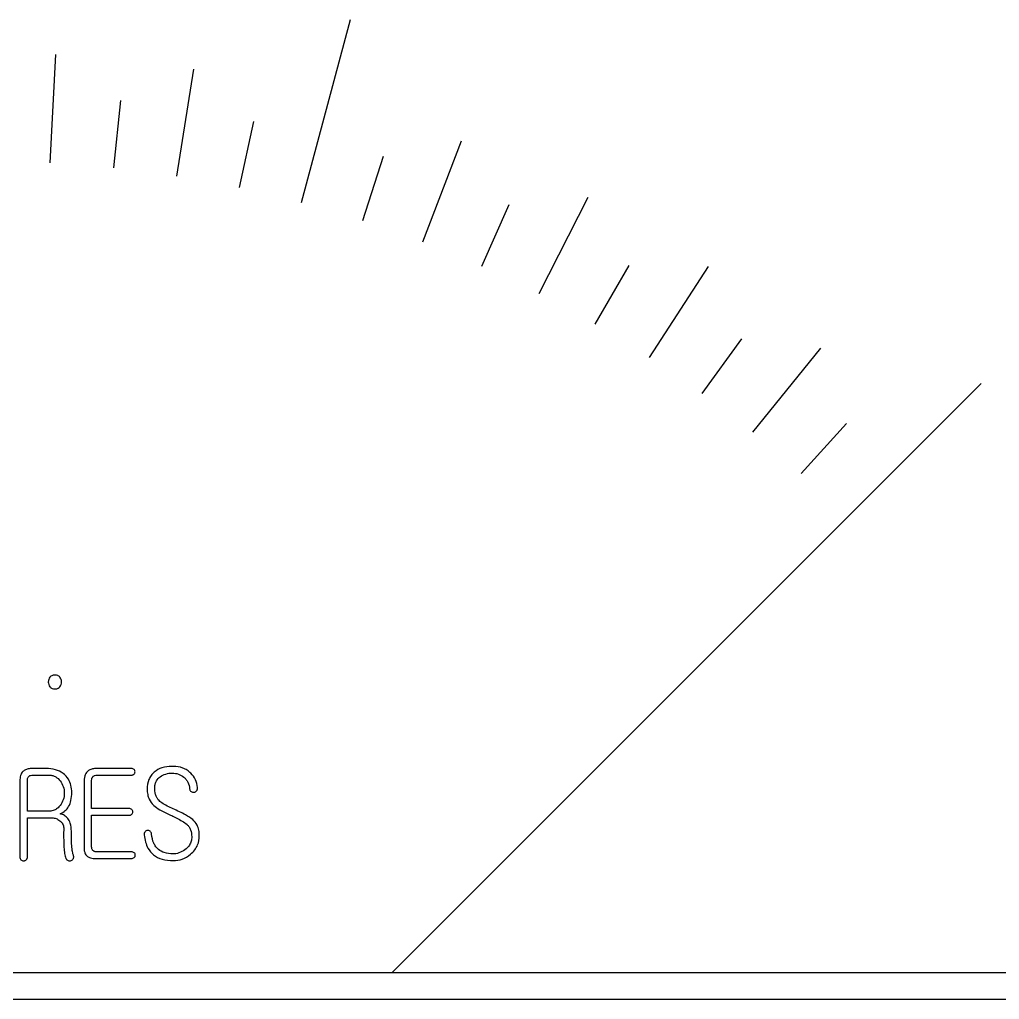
# Model space of a CAD drawing. Extents: x 109308 to 114204, y 60901 to 64142.
# Drawn here: x 112080.36 to 112116.58, y 62865.4 to 62901.63 of the extents above; entities that cross this region are included whole.
import ezdxf

# ---------------------------------------------------------------- set-up
doc = ezdxf.new("R2010")
doc.units = 0
doc.header["$LTSCALE"] = 10
doc.header["$MEASUREMENT"] = 0
doc.layers.get('0').update_dxf_attribs({"linetype": 'CONTINUOUS'})
doc.layers.add('가시적인_것_ISO_', color=3, linetype='CONTINUOUS')

# ---------------------------------------------------------------- blocks, each defined once
blk = doc.blocks.new('44Q1XC')
at = {"layer": '가시적인_것_ISO_'}
for p, q in [((17112.578, 5808.058), (17114.39, 5814.819)), ((17103.286, 5809.53), (17103.495, 5813.524)), ((17107.97, 5809.037), (17108.596, 5812.988)), ((17105.635, 5809.345), (17105.896, 5811.831)), ((17110.287, 5808.608), (17110.807, 5811.053)), ((17117.057, 5806.602), (17118.491, 5810.337)), ((17114.837, 5807.389), (17115.609, 5809.766)), ((17121.36, 5804.687), (17123.176, 5808.251)), ((17119.234, 5805.701), (17120.251, 5807.985)), ((17123.431, 5803.562), (17124.681, 5805.727)), ((17125.44, 5802.331), (17127.618, 5805.686)), ((17127.381, 5800.997), (17128.851, 5803.02)), ((17129.25, 5799.563), (17131.768, 5802.671)), ((17115.931, 5779.591), (17137.7, 5801.361)), ((17131.042, 5798.033), (17132.715, 5799.891)), ((17103.14, 5787.131), (17102.677, 5787.131)), ((17106.282, 5787.131), (17105.044, 5787.131)), ((17107.837, 5787.208), (17107.782, 5787.208)), ((17102.664, 5786.882), (17103.258, 5786.882)), ((17105.012, 5786.882), (17106.282, 5786.882)), ((17102.165, 5786.664), (17102.165, 5783.872)), ((17102.446, 5785.554), (17102.446, 5786.692)), ((17104.536, 5786.619), (17104.536, 5784.234)), ((17104.817, 5785.649), (17104.817, 5786.692)), ((17106.205, 5785.649), (17104.817, 5785.649)), ((17103.258, 5785.554), (17102.446, 5785.554)), ((17102.446, 5783.872), (17102.446, 5785.304)), ((17102.446, 5785.304), (17103.367, 5785.304)), ((17104.817, 5784.239), (17104.817, 5785.399)), ((17104.817, 5785.399), (17106.205, 5785.399)), ((17107.732, 5785.408), (17107.778, 5785.386)), ((17103.788, 5784.901), (17103.784, 5784.71)), ((17106.282, 5784.048), (17104.999, 5784.048)), ((17104.985, 5783.799), (17106.282, 5783.799)), ((17051.681, 5779.591), (17150.181, 5779.591)), ((17154.931, 5778.591), (17046.931, 5778.591))]:
    blk.add_line(p, q, dxfattribs=at)
for points, knots in [([(17103.276, 5790.508), (17103.256, 5790.484), (17103.241, 5790.456), (17103.221, 5790.394), (17103.217, 5790.361), (17103.217, 5790.327)], [-0.01958775, -0.01958775, -0.01958775, -0.01958775, -0.01015055, -0.01015055, 0, 0, 0, 0]), ([(17103.462, 5790.585), (17103.441, 5790.585), (17103.42, 5790.583), (17103.38, 5790.575), (17103.362, 5790.569), (17103.318, 5790.548), (17103.295, 5790.53), (17103.276, 5790.508)], [-0.02091591, -0.02091591, -0.02091591, -0.02091591, -0.01461309, -0.01461309, -0.00880844, -0.00880844, 0, 0, 0, 0]), ([(17103.643, 5790.508), (17103.633, 5790.521), (17103.621, 5790.532), (17103.594, 5790.552), (17103.58, 5790.56), (17103.532, 5790.58), (17103.497, 5790.585), (17103.462, 5790.585)], [-0.02047501, -0.02047501, -0.02047501, -0.02047501, -0.01550345, -0.01550345, -0.01056054, -0.01056054, 0, 0, 0, 0]), ([(17103.707, 5790.327), (17103.707, 5790.361), (17103.702, 5790.394), (17103.68, 5790.457), (17103.664, 5790.484), (17103.643, 5790.508)], [-0.01981745, -0.01981745, -0.01981745, -0.01981745, -0.00962268, -0.00962268, 0, 0, 0, 0]), ([(17103.217, 5790.327), (17103.217, 5790.295), (17103.221, 5790.264), (17103.242, 5790.205), (17103.257, 5790.178), (17103.276, 5790.154)], [-0.01873777, -0.01873777, -0.01873777, -0.01873777, -0.00922327, -0.00922327, 0, 0, 0, 0]), ([(17103.276, 5790.154), (17103.287, 5790.141), (17103.3, 5790.128), (17103.329, 5790.107), (17103.344, 5790.098), (17103.393, 5790.078), (17103.427, 5790.073), (17103.462, 5790.073)], [-0.02112339, -0.02112339, -0.02112339, -0.02112339, -0.01572684, -0.01572684, -0.01044157, -0.01044157, 0, 0, 0, 0]), ([(17103.462, 5790.073), (17103.484, 5790.073), (17103.506, 5790.075), (17103.546, 5790.085), (17103.565, 5790.092), (17103.606, 5790.115), (17103.626, 5790.133), (17103.643, 5790.154)], [-0.02078042, -0.02078042, -0.02078042, -0.02078042, -0.01421578, -0.01421578, -0.00820809, -0.00820809, 0, 0, 0, 0]), ([(17103.643, 5790.154), (17103.664, 5790.178), (17103.68, 5790.204), (17103.702, 5790.264), (17103.707, 5790.295), (17103.707, 5790.327)], [-0.01895806, -0.01895806, -0.01895806, -0.01895806, -0.00955613, -0.00955613, 0, 0, 0, 0]), ([(17102.677, 5787.131), (17102.621, 5787.131), (17102.562, 5787.128), (17102.461, 5787.111), (17102.415, 5787.099), (17102.338, 5787.064), (17102.306, 5787.044), (17102.278, 5787.018)], [-0.04224248, -0.04224248, -0.04224248, -0.04224248, -0.02526346, -0.02526346, -0.01140626, -0.01140626, 0, 0, 0, 0]), ([(17103.761, 5786.95), (17103.676, 5787.012), (17103.582, 5787.056), (17103.37, 5787.118), (17103.255, 5787.131), (17103.14, 5787.131)], [-0.06611103, -0.06611103, -0.06611103, -0.06611103, -0.03454931, -0.03454931, 0, 0, 0, 0]), ([(17105.044, 5787.131), (17104.991, 5787.131), (17104.937, 5787.128), (17104.841, 5787.111), (17104.797, 5787.099), (17104.721, 5787.064), (17104.687, 5787.042), (17104.659, 5787.013)], [-0.04123546, -0.04123546, -0.04123546, -0.04123546, -0.0253322, -0.0253322, -0.01206319, -0.01206319, 0, 0, 0, 0]), ([(17106.386, 5787.095), (17106.372, 5787.107), (17106.357, 5787.116), (17106.321, 5787.129), (17106.301, 5787.131), (17106.282, 5787.131)], [-0.01138476, -0.01138476, -0.01138476, -0.01138476, -0.00589661, -0.00589661, 0, 0, 0, 0]), ([(17106.422, 5787.009), (17106.422, 5787.025), (17106.419, 5787.041), (17106.407, 5787.07), (17106.397, 5787.084), (17106.386, 5787.095)], [-0.009711176, -0.009711176, -0.009711176, -0.009711176, -0.004887734, -0.004887734, 0, 0, 0, 0]), ([(17107.782, 5787.208), (17107.658, 5787.208), (17107.534, 5787.193), (17107.312, 5787.119), (17107.217, 5787.067), (17107.134, 5786.995)], [-0.07016496, -0.07016496, -0.07016496, -0.07016496, -0.03293737, -0.03293737, 0, 0, 0, 0]), ([(17108.48, 5786.954), (17108.438, 5786.996), (17108.393, 5787.033), (17108.295, 5787.097), (17108.244, 5787.124), (17108.077, 5787.189), (17107.958, 5787.208), (17107.837, 5787.208)], [-0.07147977, -0.07147977, -0.07147977, -0.07147977, -0.05375878, -0.05375878, -0.03643392, -0.03643392, 0, 0, 0, 0]), ([(17102.278, 5787.018), (17102.259, 5786.999), (17102.243, 5786.978), (17102.214, 5786.93), (17102.202, 5786.903), (17102.172, 5786.808), (17102.165, 5786.734), (17102.165, 5786.664)], [-0.03779299, -0.03779299, -0.03779299, -0.03779299, -0.02973433, -0.02973433, -0.02098843, -0.02098843, 0, 0, 0, 0]), ([(17102.446, 5786.692), (17102.446, 5786.713), (17102.448, 5786.735), (17102.455, 5786.773), (17102.46, 5786.79), (17102.474, 5786.817), (17102.482, 5786.828), (17102.492, 5786.837)], [-0.01556032, -0.01556032, -0.01556032, -0.01556032, -0.00912949, -0.00912949, -0.00393774, -0.00393774, 0, 0, 0, 0]), ([(17102.492, 5786.837), (17102.5, 5786.845), (17102.51, 5786.851), (17102.533, 5786.863), (17102.546, 5786.867), (17102.593, 5786.879), (17102.63, 5786.882), (17102.664, 5786.882)], [-0.01786474, -0.01786474, -0.01786474, -0.01786474, -0.01430709, -0.01430709, -0.0102244, -0.0102244, 0, 0, 0, 0]), ([(17103.258, 5786.882), (17103.299, 5786.882), (17103.34, 5786.877), (17103.419, 5786.856), (17103.456, 5786.841), (17103.555, 5786.783), (17103.608, 5786.732), (17103.652, 5786.673)], [-0.04660547, -0.04660547, -0.04660547, -0.04660547, -0.03417312, -0.03417312, -0.02203128, -0.02203128, 0, 0, 0, 0]), ([(17104.083, 5786.238), (17104.083, 5786.329), (17104.074, 5786.42), (17104.033, 5786.588), (17104.003, 5786.663), (17103.909, 5786.819), (17103.842, 5786.891), (17103.761, 5786.95)], [-0.0817917, -0.0817917, -0.0817917, -0.0817917, -0.05457237, -0.05457237, -0.03008789, -0.03008789, 0, 0, 0, 0]), ([(17104.659, 5787.013), (17104.638, 5786.992), (17104.62, 5786.969), (17104.589, 5786.915), (17104.576, 5786.885), (17104.544, 5786.779), (17104.536, 5786.697), (17104.536, 5786.619)], [-0.04195215, -0.04195215, -0.04195215, -0.04195215, -0.03304548, -0.03304548, -0.02333378, -0.02333378, 0, 0, 0, 0]), ([(17104.817, 5786.692), (17104.817, 5786.72), (17104.821, 5786.748), (17104.838, 5786.794), (17104.849, 5786.812), (17104.863, 5786.828)], [-0.014738, -0.014738, -0.014738, -0.014738, -0.00625443, -0.00625443, 0, 0, 0, 0]), ([(17104.863, 5786.828), (17104.872, 5786.837), (17104.882, 5786.845), (17104.903, 5786.858), (17104.915, 5786.864), (17104.954, 5786.878), (17104.983, 5786.882), (17105.012, 5786.882)], [-0.01637798, -0.01637798, -0.01637798, -0.01637798, -0.01254625, -0.01254625, -0.00865005, -0.00865005, 0, 0, 0, 0]), ([(17106.282, 5786.882), (17106.294, 5786.882), (17106.306, 5786.883), (17106.329, 5786.888), (17106.34, 5786.891), (17106.364, 5786.902), (17106.376, 5786.911), (17106.386, 5786.923)], [-0.01161934, -0.01161934, -0.01161934, -0.01161934, -0.00791519, -0.00791519, -0.00458114, -0.00458114, 0, 0, 0, 0]), ([(17106.386, 5786.923), (17106.397, 5786.934), (17106.407, 5786.947), (17106.419, 5786.977), (17106.422, 5786.993), (17106.422, 5787.009)], [-0.00971164, -0.00971164, -0.00971164, -0.00971164, -0.004823673, -0.004823673, 0, 0, 0, 0]), ([(17107.134, 5786.995), (17107.091, 5786.958), (17107.052, 5786.917), (17106.986, 5786.825), (17106.958, 5786.776), (17106.889, 5786.609), (17106.871, 5786.485), (17106.871, 5786.361)], [-0.07126225, -0.07126225, -0.07126225, -0.07126225, -0.05419658, -0.05419658, -0.03721927, -0.03721927, 0, 0, 0, 0]), ([(17107.152, 5786.442), (17107.152, 5786.483), (17107.157, 5786.524), (17107.178, 5786.603), (17107.193, 5786.639), (17107.249, 5786.733), (17107.297, 5786.782), (17107.352, 5786.823)], [-0.04496548, -0.04496548, -0.04496548, -0.04496548, -0.03258597, -0.03258597, -0.02059948, -0.02059948, 0, 0, 0, 0]), ([(17107.352, 5786.823), (17107.415, 5786.868), (17107.484, 5786.902), (17107.635, 5786.949), (17107.715, 5786.959), (17107.796, 5786.959)], [-0.04756432, -0.04756432, -0.04756432, -0.04756432, -0.0242498, -0.0242498, 0, 0, 0, 0]), ([(17107.796, 5786.959), (17107.875, 5786.959), (17107.953, 5786.948), (17108.101, 5786.896), (17108.167, 5786.859), (17108.227, 5786.809)], [-0.04695335, -0.04695335, -0.04695335, -0.04695335, -0.02314655, -0.02314655, 0, 0, 0, 0]), ([(17108.227, 5786.809), (17108.258, 5786.783), (17108.286, 5786.753), (17108.336, 5786.689), (17108.357, 5786.655), (17108.413, 5786.542), (17108.433, 5786.459), (17108.44, 5786.374)], [-0.05003729, -0.05003729, -0.05003729, -0.05003729, -0.03773837, -0.03773837, -0.02564629, -0.02564629, 0, 0, 0, 0]), ([(17108.734, 5786.433), (17108.725, 5786.531), (17108.7, 5786.625), (17108.613, 5786.804), (17108.553, 5786.884), (17108.48, 5786.954)], [-0.05979502, -0.05979502, -0.05979502, -0.05979502, -0.03028821, -0.03028821, 0, 0, 0, 0]), ([(17103.652, 5786.673), (17103.703, 5786.609), (17103.742, 5786.539), (17103.795, 5786.382), (17103.806, 5786.299), (17103.806, 5786.215)], [-0.04966647, -0.04966647, -0.04966647, -0.04966647, -0.02516887, -0.02516887, 0, 0, 0, 0]), ([(17106.871, 5786.361), (17106.871, 5786.296), (17106.877, 5786.231), (17106.901, 5786.108), (17106.919, 5786.051), (17106.984, 5785.909), (17107.04, 5785.832), (17107.111, 5785.767)], [-0.06647979, -0.06647979, -0.06647979, -0.06647979, -0.04702986, -0.04702986, -0.02901513, -0.02901513, 0, 0, 0, 0]), ([(17107.279, 5785.975), (17107.257, 5786.001), (17107.239, 5786.03), (17107.207, 5786.094), (17107.194, 5786.13), (17107.16, 5786.255), (17107.152, 5786.351), (17107.152, 5786.442)], [-0.04882588, -0.04882588, -0.04882588, -0.04882588, -0.03861707, -0.03861707, -0.02729581, -0.02729581, 0, 0, 0, 0]), ([(17108.44, 5786.374), (17108.441, 5786.362), (17108.443, 5786.351), (17108.45, 5786.329), (17108.455, 5786.319), (17108.47, 5786.298), (17108.481, 5786.287), (17108.494, 5786.279)], [-0.01148786, -0.01148786, -0.01148786, -0.01148786, -0.00794355, -0.00794355, -0.00465431, -0.00465431, 0, 0, 0, 0]), ([(17108.698, 5786.306), (17108.705, 5786.314), (17108.711, 5786.323), (17108.721, 5786.342), (17108.725, 5786.352), (17108.734, 5786.386), (17108.736, 5786.409), (17108.734, 5786.433)], [-0.013556, -0.013556, -0.013556, -0.013556, -0.01034942, -0.01034942, -0.00710447, -0.00710447, 0, 0, 0, 0]), ([(17103.806, 5786.215), (17103.806, 5786.133), (17103.794, 5786.051), (17103.742, 5785.896), (17103.703, 5785.826), (17103.652, 5785.762)], [-0.04923435, -0.04923435, -0.04923435, -0.04923435, -0.02438705, -0.02438705, 0, 0, 0, 0]), ([(17103.969, 5785.721), (17104.011, 5785.79), (17104.037, 5785.867), (17104.075, 5786.041), (17104.083, 5786.141), (17104.083, 5786.238)], [-0.05316994, -0.05316994, -0.05316994, -0.05316994, -0.02912758, -0.02912758, 0, 0, 0, 0]), ([(17108.494, 5786.279), (17108.509, 5786.269), (17108.525, 5786.261), (17108.561, 5786.252), (17108.58, 5786.25), (17108.598, 5786.252)], [-0.01109383, -0.01109383, -0.01109383, -0.01109383, -0.0056343, -0.0056343, 0, 0, 0, 0]), ([(17108.598, 5786.252), (17108.618, 5786.255), (17108.637, 5786.26), (17108.672, 5786.279), (17108.686, 5786.291), (17108.698, 5786.306)], [-0.01176127, -0.01176127, -0.01176127, -0.01176127, -0.00574245, -0.00574245, 0, 0, 0, 0]), ([(17103.652, 5785.762), (17103.623, 5785.723), (17103.589, 5785.688), (17103.517, 5785.629), (17103.479, 5785.606), (17103.38, 5785.564), (17103.32, 5785.554), (17103.258, 5785.554)], [-0.04667983, -0.04667983, -0.04667983, -0.04667983, -0.03208183, -0.03208183, -0.01864053, -0.01864053, 0, 0, 0, 0]), ([(17103.657, 5785.449), (17103.723, 5785.483), (17103.787, 5785.523), (17103.893, 5785.615), (17103.936, 5785.664), (17103.969, 5785.721)], [-0.04211183, -0.04211183, -0.04211183, -0.04211183, -0.01975887, -0.01975887, 0, 0, 0, 0]), ([(17106.304, 5785.613), (17106.291, 5785.624), (17106.276, 5785.634), (17106.242, 5785.646), (17106.223, 5785.649), (17106.205, 5785.649)], [-0.01096151, -0.01096151, -0.01096151, -0.01096151, -0.00558051, -0.00558051, 0, 0, 0, 0]), ([(17107.111, 5785.767), (17107.172, 5785.712), (17107.26, 5785.655), (17107.465, 5785.537), (17107.606, 5785.467), (17107.732, 5785.408)], [-0.07076117, -0.07076117, -0.07076117, -0.07076117, -0.04179572, -0.04179572, 0, 0, 0, 0]), ([(17107.832, 5785.635), (17107.684, 5785.701), (17107.533, 5785.777), (17107.366, 5785.892), (17107.315, 5785.933), (17107.279, 5785.975)], [-0.05357694, -0.05357694, -0.05357694, -0.05357694, -0.01678772, -0.01678772, 0, 0, 0, 0]), ([(17108.553, 5785.245), (17108.491, 5785.3), (17108.395, 5785.359), (17108.149, 5785.492), (17107.98, 5785.57), (17107.832, 5785.635)], [-0.08338848, -0.08338848, -0.08338848, -0.08338848, -0.04830195, -0.04830195, 0, 0, 0, 0]), ([(17103.367, 5785.304), (17103.414, 5785.304), (17103.46, 5785.295), (17103.553, 5785.26), (17103.598, 5785.232), (17103.639, 5785.2)], [-0.02987376, -0.02987376, -0.02987376, -0.02987376, -0.01557288, -0.01557288, 0, 0, 0, 0]), ([(17103.933, 5785.286), (17103.898, 5785.329), (17103.857, 5785.365), (17103.762, 5785.421), (17103.711, 5785.439), (17103.657, 5785.449)], [-0.03308617, -0.03308617, -0.03308617, -0.03308617, -0.01654448, -0.01654448, 0, 0, 0, 0]), ([(17104.069, 5784.815), (17104.069, 5784.914), (17104.058, 5785.018), (17104.005, 5785.175), (17103.975, 5785.234), (17103.933, 5785.286)], [-0.04993224, -0.04993224, -0.04993224, -0.04993224, -0.01997331, -0.01997331, 0, 0, 0, 0]), ([(17106.205, 5785.399), (17106.216, 5785.399), (17106.227, 5785.4), (17106.249, 5785.405), (17106.258, 5785.408), (17106.282, 5785.419), (17106.294, 5785.429), (17106.304, 5785.44)], [-0.01119603, -0.01119603, -0.01119603, -0.01119603, -0.00779856, -0.00779856, -0.00468008, -0.00468008, 0, 0, 0, 0]), ([(17106.341, 5785.526), (17106.339, 5785.542), (17106.336, 5785.558), (17106.323, 5785.587), (17106.315, 5785.601), (17106.304, 5785.613)], [-0.009578096, -0.009578096, -0.009578096, -0.009578096, -0.004744873, -0.004744873, 0, 0, 0, 0]), ([(17106.304, 5785.44), (17106.316, 5785.452), (17106.325, 5785.465), (17106.338, 5785.495), (17106.341, 5785.51), (17106.341, 5785.526)], [-0.00971164, -0.00971164, -0.00971164, -0.00971164, -0.004823673, -0.004823673, 0, 0, 0, 0]), ([(17107.778, 5785.386), (17107.9, 5785.328), (17108.044, 5785.256), (17108.227, 5785.148), (17108.298, 5785.103), (17108.344, 5785.059)], [-0.05289322, -0.05289322, -0.05289322, -0.05289322, -0.01903855, -0.01903855, 0, 0, 0, 0]), ([(17103.639, 5785.2), (17103.666, 5785.179), (17103.691, 5785.155), (17103.732, 5785.102), (17103.748, 5785.074), (17103.78, 5784.999), (17103.788, 5784.95), (17103.788, 5784.901)], [-0.03495569, -0.03495569, -0.03495569, -0.03495569, -0.02459637, -0.02459637, -0.01488334, -0.01488334, 0, 0, 0, 0]), ([(17108.344, 5785.059), (17108.373, 5785.032), (17108.398, 5785.003), (17108.442, 5784.937), (17108.46, 5784.902), (17108.505, 5784.782), (17108.517, 5784.694), (17108.517, 5784.606)], [-0.05002825, -0.05002825, -0.05002825, -0.05002825, -0.03825521, -0.03825521, -0.02635672, -0.02635672, 0, 0, 0, 0]), ([(17108.798, 5784.633), (17108.798, 5784.706), (17108.792, 5784.779), (17108.764, 5784.915), (17108.743, 5784.978), (17108.674, 5785.117), (17108.621, 5785.186), (17108.553, 5785.245)], [-0.06847724, -0.06847724, -0.06847724, -0.06847724, -0.04661572, -0.04661572, -0.02689565, -0.02689565, 0, 0, 0, 0]), ([(17103.784, 5784.71), (17103.784, 5784.616), (17103.784, 5784.513), (17103.787, 5784.353), (17103.789, 5784.277), (17103.793, 5784.212)], [-0.04823104, -0.04823104, -0.04823104, -0.04823104, -0.01956114, -0.01956114, 0, 0, 0, 0]), ([(17104.078, 5784.339), (17104.073, 5784.401), (17104.07, 5784.474), (17104.068, 5784.627), (17104.068, 5784.725), (17104.069, 5784.815)], [-0.04579057, -0.04579057, -0.04579057, -0.04579057, -0.02702332, -0.02702332, 0, 0, 0, 0]), ([(17106.794, 5784.792), (17106.787, 5784.784), (17106.781, 5784.776), (17106.772, 5784.759), (17106.768, 5784.749), (17106.76, 5784.718), (17106.759, 5784.696), (17106.762, 5784.674)], [-0.01264988, -0.01264988, -0.01264988, -0.01264988, -0.00964381, -0.00964381, -0.00663672, -0.00663672, 0, 0, 0, 0]), ([(17106.762, 5784.674), (17106.77, 5784.584), (17106.786, 5784.495), (17106.832, 5784.331), (17106.862, 5784.256), (17106.954, 5784.09), (17107.022, 5784.008), (17107.107, 5783.94)], [-0.08381323, -0.08381323, -0.08381323, -0.08381323, -0.05682333, -0.05682333, -0.0326647, -0.0326647, 0, 0, 0, 0]), ([(17106.885, 5784.842), (17106.867, 5784.839), (17106.85, 5784.833), (17106.819, 5784.816), (17106.806, 5784.805), (17106.794, 5784.792)], [-0.01064985, -0.01064985, -0.01064985, -0.01064985, -0.00531189, -0.00531189, 0, 0, 0, 0]), ([(17106.98, 5784.815), (17106.967, 5784.825), (17106.952, 5784.833), (17106.919, 5784.842), (17106.902, 5784.843), (17106.885, 5784.842)], [-0.0102459, -0.0102459, -0.0102459, -0.0102459, -0.00518924, -0.00518924, 0, 0, 0, 0]), ([(17107.034, 5784.697), (17107.031, 5784.722), (17107.025, 5784.746), (17107.006, 5784.786), (17106.994, 5784.802), (17106.98, 5784.815)], [-0.01333215, -0.01333215, -0.01333215, -0.01333215, -0.00580475, -0.00580475, 0, 0, 0, 0]), ([(17107.293, 5784.135), (17107.255, 5784.166), (17107.222, 5784.201), (17107.163, 5784.279), (17107.138, 5784.323), (17107.07, 5784.471), (17107.045, 5784.584), (17107.034, 5784.697)], [-0.06347244, -0.06347244, -0.06347244, -0.06347244, -0.048937, -0.048937, -0.03392419, -0.03392419, 0, 0, 0, 0]), ([(17108.517, 5784.606), (17108.517, 5784.55), (17108.51, 5784.495), (17108.481, 5784.389), (17108.459, 5784.341), (17108.386, 5784.226), (17108.326, 5784.169), (17108.258, 5784.121)], [-0.05769707, -0.05769707, -0.05769707, -0.05769707, -0.04091858, -0.04091858, -0.02488103, -0.02488103, 0, 0, 0, 0]), ([(17108.471, 5783.958), (17108.53, 5784.005), (17108.583, 5784.059), (17108.672, 5784.175), (17108.707, 5784.236), (17108.779, 5784.407), (17108.798, 5784.519), (17108.798, 5784.633)], [-0.07825942, -0.07825942, -0.07825942, -0.07825942, -0.05569503, -0.05569503, -0.03440391, -0.03440391, 0, 0, 0, 0]), ([(17103.793, 5784.212), (17103.798, 5784.136), (17103.807, 5784.056), (17103.832, 5783.924), (17103.848, 5783.863), (17103.87, 5783.808)], [-0.04057972, -0.04057972, -0.04057972, -0.04057972, -0.01769699, -0.01769699, 0, 0, 0, 0]), ([(17104.142, 5783.931), (17104.122, 5783.983), (17104.11, 5784.045), (17104.089, 5784.178), (17104.082, 5784.261), (17104.078, 5784.339)], [-0.04015377, -0.04015377, -0.04015377, -0.04015377, -0.02334314, -0.02334314, 0, 0, 0, 0]), ([(17104.536, 5784.234), (17104.536, 5784.186), (17104.539, 5784.136), (17104.555, 5784.051), (17104.566, 5784.012), (17104.596, 5783.95), (17104.614, 5783.924), (17104.636, 5783.903)], [-0.03531454, -0.03531454, -0.03531454, -0.03531454, -0.02089329, -0.02089329, -0.00919137, -0.00919137, 0, 0, 0, 0]), ([(17104.867, 5784.098), (17104.859, 5784.106), (17104.852, 5784.115), (17104.839, 5784.134), (17104.834, 5784.145), (17104.82, 5784.182), (17104.817, 5784.211), (17104.817, 5784.239)], [-0.01529877, -0.01529877, -0.01529877, -0.01529877, -0.0118976, -0.0118976, -0.00832406, -0.00832406, 0, 0, 0, 0]), ([(17102.165, 5783.872), (17102.165, 5783.847), (17102.169, 5783.823), (17102.185, 5783.784), (17102.194, 5783.77), (17102.206, 5783.758)], [-0.01244285, -0.01244285, -0.01244285, -0.01244285, -0.00512542, -0.00512542, 0, 0, 0, 0]), ([(17102.401, 5783.758), (17102.408, 5783.765), (17102.415, 5783.772), (17102.426, 5783.789), (17102.431, 5783.798), (17102.443, 5783.827), (17102.446, 5783.85), (17102.446, 5783.872)], [-0.01263276, -0.01263276, -0.01263276, -0.01263276, -0.00962426, -0.00962426, -0.00661474, -0.00661474, 0, 0, 0, 0]), ([(17104.142, 5783.799), (17104.146, 5783.809), (17104.15, 5783.819), (17104.154, 5783.84), (17104.155, 5783.851), (17104.155, 5783.885), (17104.15, 5783.908), (17104.142, 5783.931)], [-0.0135512, -0.0135512, -0.0135512, -0.0135512, -0.01033485, -0.01033485, -0.00709845, -0.00709845, 0, 0, 0, 0]), ([(17104.636, 5783.903), (17104.653, 5783.885), (17104.673, 5783.87), (17104.72, 5783.844), (17104.746, 5783.833), (17104.84, 5783.805), (17104.915, 5783.799), (17104.985, 5783.799)], [-0.03681462, -0.03681462, -0.03681462, -0.03681462, -0.02930245, -0.02930245, -0.02088044, -0.02088044, 0, 0, 0, 0]), ([(17104.999, 5784.048), (17104.983, 5784.048), (17104.967, 5784.05), (17104.938, 5784.055), (17104.924, 5784.06), (17104.895, 5784.074), (17104.88, 5784.084), (17104.867, 5784.098)], [-0.01456758, -0.01456758, -0.01456758, -0.01456758, -0.00983604, -0.00983604, -0.00560417, -0.00560417, 0, 0, 0, 0]), ([(17106.395, 5784.012), (17106.38, 5784.024), (17106.363, 5784.033), (17106.324, 5784.046), (17106.303, 5784.048), (17106.282, 5784.048)], [-0.01221467, -0.01221467, -0.01221467, -0.01221467, -0.00633897, -0.00633897, 0, 0, 0, 0]), ([(17106.282, 5783.799), (17106.303, 5783.799), (17106.324, 5783.802), (17106.363, 5783.816), (17106.38, 5783.826), (17106.395, 5783.84)], [-0.01244368, -0.01244368, -0.01244368, -0.01244368, -0.00606099, -0.00606099, 0, 0, 0, 0]), ([(17106.431, 5783.926), (17106.431, 5783.942), (17106.428, 5783.958), (17106.416, 5783.987), (17106.407, 5784.001), (17106.395, 5784.012)], [-0.009711176, -0.009711176, -0.009711176, -0.009711176, -0.004887734, -0.004887734, 0, 0, 0, 0]), ([(17106.395, 5783.84), (17106.407, 5783.851), (17106.416, 5783.864), (17106.428, 5783.894), (17106.431, 5783.91), (17106.431, 5783.926)], [-0.00971164, -0.00971164, -0.00971164, -0.00971164, -0.004823673, -0.004823673, 0, 0, 0, 0]), ([(17107.107, 5783.94), (17107.199, 5783.863), (17107.305, 5783.811), (17107.552, 5783.737), (17107.694, 5783.722), (17107.832, 5783.722)], [-0.07736329, -0.07736329, -0.07736329, -0.07736329, -0.04151275, -0.04151275, 0, 0, 0, 0]), ([(17107.823, 5783.971), (17107.715, 5783.971), (17107.604, 5783.984), (17107.425, 5784.045), (17107.355, 5784.083), (17107.293, 5784.135)], [-0.05677559, -0.05677559, -0.05677559, -0.05677559, -0.02424852, -0.02424852, 0, 0, 0, 0]), ([(17108.258, 5784.121), (17108.193, 5784.074), (17108.122, 5784.035), (17107.973, 5783.984), (17107.899, 5783.971), (17107.823, 5783.971)], [-0.04708765, -0.04708765, -0.04708765, -0.04708765, -0.02283833, -0.02283833, 0, 0, 0, 0]), ([(17107.832, 5783.722), (17107.948, 5783.722), (17108.06, 5783.741), (17108.28, 5783.822), (17108.38, 5783.882), (17108.471, 5783.958)], [-0.07016994, -0.07016994, -0.07016994, -0.07016994, -0.03547211, -0.03547211, 0, 0, 0, 0]), ([(17102.206, 5783.758), (17102.219, 5783.745), (17102.234, 5783.735), (17102.269, 5783.721), (17102.287, 5783.717), (17102.306, 5783.717)], [-0.01119742, -0.01119742, -0.01119742, -0.01119742, -0.00562659, -0.00562659, 0, 0, 0, 0]), ([(17102.306, 5783.717), (17102.314, 5783.717), (17102.323, 5783.718), (17102.34, 5783.722), (17102.349, 5783.724), (17102.373, 5783.735), (17102.388, 5783.745), (17102.401, 5783.758)], [-0.01070769, -0.01070769, -0.01070769, -0.01070769, -0.00804921, -0.00804921, -0.00545439, -0.00545439, 0, 0, 0, 0]), ([(17103.87, 5783.808), (17103.874, 5783.798), (17103.878, 5783.789), (17103.889, 5783.771), (17103.895, 5783.763), (17103.915, 5783.743), (17103.93, 5783.733), (17103.947, 5783.727)], [-0.01163825, -0.01163825, -0.01163825, -0.01163825, -0.00844011, -0.00844011, -0.00542542, -0.00542542, 0, 0, 0, 0]), ([(17103.947, 5783.727), (17103.965, 5783.72), (17103.983, 5783.717), (17104.022, 5783.717), (17104.041, 5783.721), (17104.06, 5783.727)], [-0.01160373, -0.01160373, -0.01160373, -0.01160373, -0.00590339, -0.00590339, 0, 0, 0, 0]), ([(17104.06, 5783.727), (17104.078, 5783.734), (17104.094, 5783.743), (17104.122, 5783.768), (17104.133, 5783.783), (17104.142, 5783.799)], [-0.01123338, -0.01123338, -0.01123338, -0.01123338, -0.00556721, -0.00556721, 0, 0, 0, 0])]:
    blk.add_open_spline(points, degree=3, knots=knots, dxfattribs=at)
blk = doc.blocks.new('33CSS')
blk.add_blockref('44Q1XC', (92607.272, 57567.098))

msp = doc.modelspace()

# ---------------------------------------------------------------- block references
msp.add_blockref('33CSS', (2370.936, -480.288))

doc.saveas('drawing.dxf')
